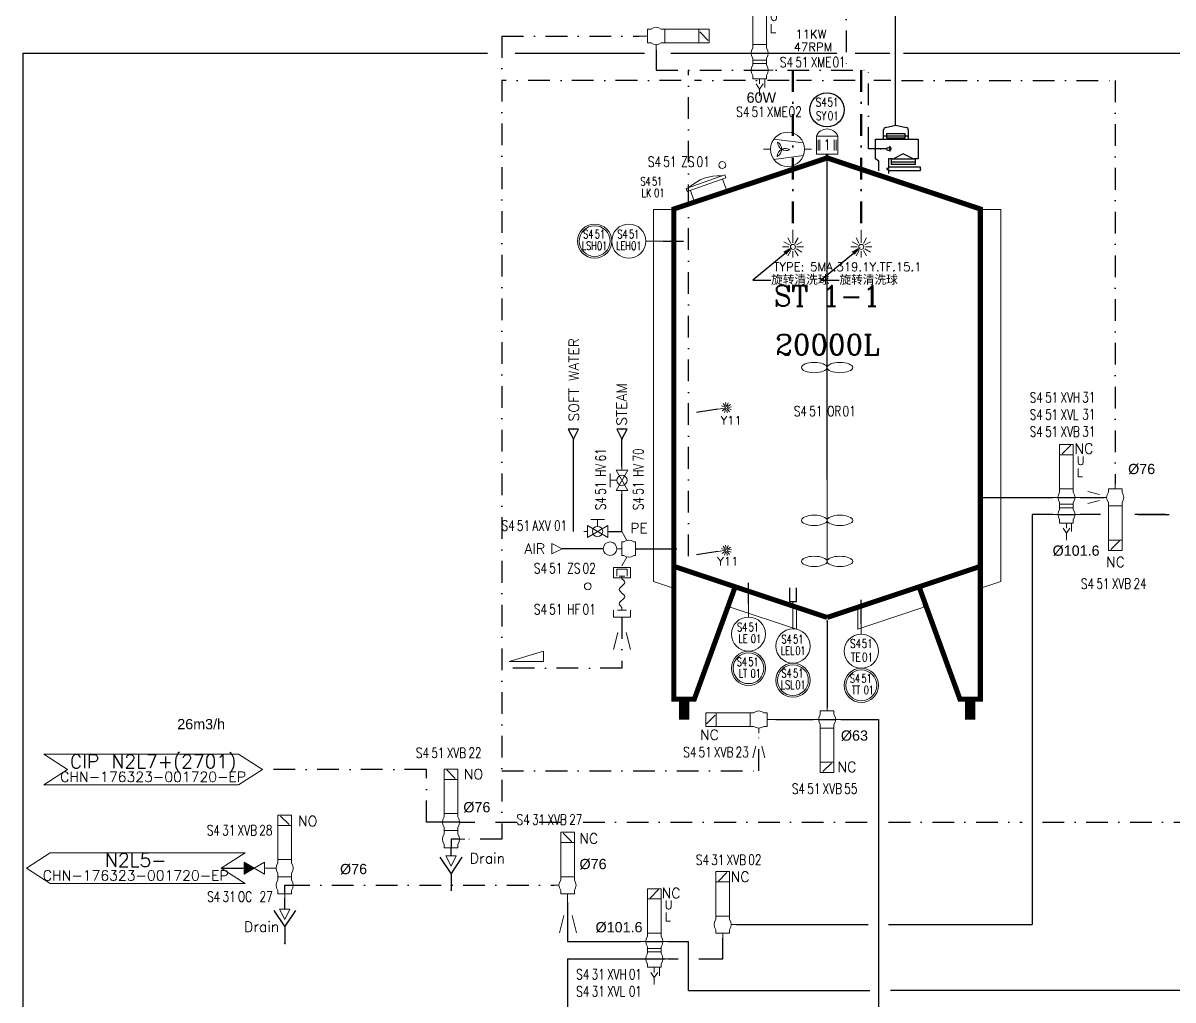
# Model space of a CAD drawing. Header units: inches. Extents: x 17763 to 19852, y 23674 to 24794.
# Drawn here: x 17762.9 to 18099.3, y 24344.4 to 24630.4 of the extents above; entities that cross this region are included whole.
import ezdxf
from ezdxf import colors
from ezdxf.entities.mleader import LeaderData, LeaderLine
from ezdxf.enums import TextEntityAlignment as Align
from ezdxf.math import Vec2, Vec3

# ---------------------------------------------------------------- set-up
doc = ezdxf.new("R2010")
doc.units = ezdxf.units.IN
doc.header["$MEASUREMENT"] = 0
doc.linetypes.add('ACAD_ISO02W100', pattern=[15, 12, -3])
doc.linetypes.add('DASHDOT2', pattern=[12.7, 6.35, -3.175, 0, -3.175])
for name, color, linetype, lineweight in [('17 Pipe CIP', 4, 'DASHDOT2', 50), ('19 Pipe Process', 30, 'Continuous', 30), ('31 Equipment', 7, 'Continuous', 9), ('33 Instruments Labels', 7, 'Continuous', 9), ('43 TXT English', 7, 'Continuous', 9)]:
    doc.layers.add(name, color=color, linetype=linetype, lineweight=lineweight)
for name, color, linetype in [('CUVERIE', 7, 'Continuous'), ('DIAMETRE', 7, 'Continuous'), ('MATERIEL-DIVERS', 7, 'Continuous'), ('POMPES-PROCESS', 7, 'Continuous'), ('REPERES', 7, 'Continuous'), ('techn-data', 7, 'Continuous'), ('TEXTE', 7, 'Continuous'), ('TEXTES', 7, 'Continuous'), ('TUYAUTERIE-AIR INSTRUMENT', 3, 'Continuous'), ('TUYAUTERIE-EAU', 5, 'Continuous'), ('TUYAUTERIE-EGOUT', 32, 'Continuous'), ('TUYAUTERIE-GAZ', 3, 'Continuous'), ('TUYAUTERIE-NEP', 4, 'DASHDOT2'), ('TUYAUTERIE-VAPEUR', 6, 'Continuous'), ('TXT_FR', 7, 'Continuous'), ('VANNES', 7, 'Continuous')]:
    doc.layers.add(name, color=color, linetype=linetype)
doc.layers.get('REPERES').off()
doc.styles.add('ROMANC', font='romanc')
doc.styles.add('ROMANS', font='ROMANS.SHX')
doc.styles.add('ROMANT', font='romant')
doc.styles.get("Standard").update_dxf_attribs({"font": 'arial.ttf'})
doc.styles.add('USER1', font='TXT.SHX', dxfattribs={"bigfont": 'gbcbig.shx'})

# ---------------------------------------------------------------- blocks, each defined once
blk = doc.blocks.new('EGOUT')
at = {"color": 7}
for p, q in [((-3.2, 9.61), (0, 4.81)), ((0, 4.81), (3.2, 9.61)), ((0, 4.81), (0, 0))]:
    blk.add_line(p, q, dxfattribs=at)
at = {"color": 7, "extrusion": (0, -1, 0)}
blk.add_point((0, 0), dxfattribs=at)
at = {"layer": 'POMPES-PROCESS', "style": 'ROMANS'}
blk.add_attdef('EGOUT', text='', height=3, dxfattribs=at).set_placement((0, -4), align=Align.MIDDLE)
blk = doc.blocks.new('APV-VLV-SSEAT-SW44-4')
at = {"layer": '31 Equipment', "ltscale": 38}
for p, q in [((1.25, 20.25), (-1.25, 17.75)), ((-2, 7.5), (-2, 6.5)), ((2, 7.5), (2, 6.5)), ((-4, 5), (-2.5, 5)), ((-2, 2.5), (-2, 3.5)), ((2, 2.5), (2, 3.5)), ((-2.5, 0), (-4, 0)), ((-2, 2.5), (2, 2.5)), ((-2, 2.5), (-2, 1.5)), ((2, 2.5), (2, 1.5)), ((-2, -1.5), (-2, -2.5)), ((-2, -2.5), (2, -2.5)), ((0, -2.5), (0, -5)), ((2, -1.5), (2, -2.5))]:
    blk.add_line(p, q, dxfattribs=at)
at = {"layer": '31 Equipment', "lineweight": 30}
for p, q in [((-2.5, 5), (2.5, 5)), ((-2.5, 0), (0, 0)), ((0, 0), (0, -2.5))]:
    blk.add_line(p, q, dxfattribs=at)
at = {"layer": '31 Equipment'}
blk.add_line((2.5, 5), (4, 5), dxfattribs=at)
at = {"layer": '31 Equipment', "ltscale": 38}
for points in [[(-2, 17.5), (2, 17.5), (2, 20.5), (-2, 20.5)], [(-2, 7.5), (2, 7.5), (2, 17.5), (-2, 17.5)]]:
    blk.add_lwpolyline(points, close=True, dxfattribs=at)
for centre, start, end in [((0, 5), 143.1301, 216.8699), ((0, 5), 323.1301, 36.8699), ((0, 0), 143.1301, 216.8699), ((0, 0), 323.1301, 36.8699)]:
    blk.add_arc(centre, 2.5, start, end, dxfattribs=at)
blk = doc.blocks.new('APV-SIGN-ARW-FLOW-1')
at = {"layer": '31 Equipment'}
for p, q in [((-1.5, -1.5), (-1.5, 1.5)), ((-1.5, 1.5), (1.5, 0)), ((1.5, 0), (-1.5, -1.5))]:
    blk.add_line(p, q, dxfattribs=at)
blk = doc.blocks.new('APV-VLV-SSEAT-SW41-3')
at = {"layer": '31 Equipment', "ltscale": 38}
for p, q in [((1.25, 15.25), (-1.25, 12.75)), ((-2, 2.5), (-2, 1.5)), ((2, 2.5), (2, 1.5)), ((2.5, 0), (4, 0)), ((-2, -2.5), (-2, -1.5)), ((2, -2.5), (-2, -2.5)), ((-2, -2.5), (2, -2.5)), ((0, -2.5), (0, -5)), ((2, -2.5), (2, -1.5))]:
    blk.add_line(p, q, dxfattribs=at)
for points in [[(-2, 12.5), (2, 12.5), (2, 15.5), (-2, 15.5)], [(-2, 2.5), (2, 2.5), (2, 12.5), (-2, 12.5)]]:
    blk.add_lwpolyline(points, close=True, dxfattribs=at)
for start, end in [(143.1301, 216.8699), (323.1301, 36.8699)]:
    blk.add_arc((0, 0), 2.5, start, end, dxfattribs=at)
blk = doc.blocks.new('APV-TNK-GEN-11')
at = {"layer": '31 Equipment', "color": 7}
for points, const_width in [([(-14.94, 21.58), (-21.58, 3.32), (-24.9, 3.32), (-24.9, 83), (0, 91.3), (24.9, 83), (24.9, 3.32), (21.58, 3.32), (14.94, 21.58)], 0.83), ([(-24.9, 24.9), (0, 16.6)], 0.83), ([(24.9, 24.9), (0, 16.6)], 0.83), ([(-23.24, 3.32), (-23.24, 0)], 1.66), ([(23.24, 3.32), (23.24, 0)], 1.66)]:
    blk.add_lwpolyline(points, dxfattribs=dict(at, const_width=const_width))
at = {"layer": '31 Equipment', "ltscale": 38}
blk.add_point((0, 16), dxfattribs=at)
blk = doc.blocks.new('APV-TNK-INSULAT-12')
at = {"layer": '31 Equipment', "color": 7}
for p, q in [((-24.95, 67), (-28.22, 67)), ((-28.22, 67), (-28.22, 6.51)), ((24.95, 67), (28.22, 67)), ((28.22, 67), (28.22, 6.51)), ((-28.22, 6.51), (-24.95, 5.42)), ((28.22, 6.51), (24.95, 5.42)), ((-15.74, 2.35), (-4.98, -1.24)), ((-4.98, -1.24), (-4.98, 2.26)), ((15.74, 2.35), (4.98, -1.24)), ((4.98, -1.24), (4.98, 2.26))]:
    blk.add_line(p, q, dxfattribs=at)
at = {"layer": '31 Equipment'}
for p, q in [((-24.95, 5.42), (-24.95, 67)), ((24.95, 5.42), (24.95, 67)), ((-15.74, 2.35), (-14.94, 5.58)), ((-14.94, 5.58), (-4.98, 2.26)), ((14.94, 5.58), (4.98, 2.26)), ((15.74, 2.35), (14.94, 5.58))]:
    blk.add_line(p, q, dxfattribs=at)
at = {"layer": '31 Equipment', "ltscale": 38}
blk.add_point((0, 0), dxfattribs=at)
blk = doc.blocks.new('APV-INS-M-L-LE2')
at = {"layer": '31 Equipment', "color": 7}
blk.add_line((5, 0), (13, 0), dxfattribs=at)
at = {"layer": '31 Equipment', "lineweight": 25}
blk.add_lwpolyline([(17, 1), (13, 1), (13, 0), (13, -1), (17, -1)], dxfattribs=at)
at = {"layer": '31 Equipment', "color": 7}
blk.add_circle((0, 0), 5, dxfattribs=at)
at = {"layer": '33 Instruments Labels', "style": 'ROMANS', "width": 0.8}
blk.add_attdef('LE?', text='', height=3, dxfattribs=at).set_placement((0, 0), align=Align.MIDDLE)
blk = doc.blocks.new('APV-INS-F-L-LS')
at = {"layer": '31 Equipment'}
for radius in [5, 4.5]:
    blk.add_circle((0, 0), radius, dxfattribs=at)
at = {"layer": '33 Instruments Labels', "style": 'ROMANS', "width": 0.8}
blk.add_attdef('LS?', text='', height=3, dxfattribs=at).set_placement((0, 0), align=Align.MIDDLE)
blk = doc.blocks.new('APV-INS-M-L-TE')
at = {"layer": '31 Equipment', "color": 7}
blk.add_line((0, -5), (0, -10), dxfattribs=at)
blk.add_circle((0, 0), 5, dxfattribs=at)
at = {"layer": '33 Instruments Labels', "style": 'ROMANS', "width": 0.8, "flags": 8}
blk.add_attdef('TE', text='', height=3, dxfattribs=at).set_placement((0, 0), align=Align.MIDDLE)
blk = doc.blocks.new('APV-INS-F-L-TT')
at = {"layer": '31 Equipment'}
for radius in [5, 4.5]:
    blk.add_circle((0, 0), radius, dxfattribs=at)
blk = doc.blocks.new('APV-TNK-ACC-MOT-1')
at = {"layer": '31 Equipment', "color": 7}
for p, q in [((3.15, 6.4), (-3.15, 6.4)), ((-3.15, 6.4), (-3.15, 1.15)), ((-2.64, 5.35), (-2.64, 2.2)), ((-2.1, 5.35), (-2.1, 2.2)), ((2.1, 5.35), (2.1, 2.2)), ((2.66, 5.35), (2.66, 2.2)), ((3.15, 1.15), (3.15, 6.4)), ((-3.15, 1.15), (3.15, 1.15))]:
    blk.add_line(p, q, dxfattribs=at)
blk.add_arc((0, 5.09), 3.41, 22.6199, 157.3801, dxfattribs=at)
at = {"layer": '31 Equipment', "ltscale": 38}
blk.add_point((0, 0), dxfattribs=at)
at = {"layer": '31 Equipment', "color": 7}
blk.add_trace([(-0.39, 0), (0.39, 0), (-0.39, 1.15), (0.39, 1.15)], dxfattribs=at)
at = {"layer": '31 Equipment', "style": 'ROMANT', "width": 0.8}
blk.add_text('1', height=3, dxfattribs=at).set_placement((0, 3.89), align=Align.MIDDLE)
blk = doc.blocks.new('APV-TNK-ACC-MANHOLE-1')
at = {"layer": '31 Equipment'}
for p, q in [((-6, 3), (-6, 4)), ((-6, 4), (6, 4)), ((6, 3), (6, 4)), ((-6, 3), (6, 3)), ((-5, 0), (-5, 3)), ((5, 3), (5, 0))]:
    blk.add_line(p, q, dxfattribs=at)
blk.add_arc((0, -8), 13, 67.3801, 112.6199, dxfattribs=at)
blk = doc.blocks.new('APV-INS-POS-GEN-1')
at = {"layer": '31 Equipment', "color": 5}
blk.add_circle((0, 0), 1, dxfattribs=at)
blk = doc.blocks.new('APV-TNK-ACC-AGIT-1')
at = {"layer": '31 Equipment'}
blk.add_line((0, 0), (0, -8), dxfattribs=at)
for centre in [(-2.5, -8), (2.5, -8)]:
    blk.add_ellipse(centre, major_axis=(-2.5, 0), ratio=0.4, dxfattribs=at)
blk = doc.blocks.new('APV-FTG-CONX-QUICK-1')
at = {"layer": '31 Equipment'}
for p, q in [((-0.5, 2.5), (2.5, 2.5)), ((-0.5, -2.5), (-0.5, 2.5)), ((0, 1.5), (2, 1.5)), ((0, 0.83), (0, -0.83)), ((2, 1.5), (2, -1.5)), ((2.5, 2.5), (2.5, -2.5)), ((2.5, -2.5), (-0.5, -2.5)), ((0, -0.83), (0, -0.83)), ((2, -1.5), (0, -1.5))]:
    blk.add_line(p, q, dxfattribs=at)
blk = doc.blocks.new('APV-FTG-CONX-HOSE-1')
at = {"layer": '31 Equipment'}
for p, q in [((-4.17, 0), (-5, 0)), ((4.17, 0), (5, 0))]:
    blk.add_line(p, q, dxfattribs=at)
for points in [[(-4.17, 0), (-3.63, 0.5), (-3.42, 0.71), (-3.13, 0.79), (-2.83, 0.71), (-2.58, 0.5), (-1.54, -0.5), (-1.33, -0.71), (-1.04, -0.79), (-0.75, -0.71), (-0.5, -0.5), (0, 0)], [(0, 0), (0.54, 0.5), (0.75, 0.71), (1.04, 0.79), (1.33, 0.71), (1.58, 0.5), (2.62, -0.5), (2.83, -0.71), (3.12, -0.79), (3.42, -0.71), (3.67, -0.5), (4.17, 0)]]:
    blk.add_lwpolyline(points, dxfattribs=at)
blk = doc.blocks.new('APV-FTG-CONX-SCREWED-1')
at = {"layer": '31 Equipment'}
for p, q in [((0, 2.5), (2, 2.5)), ((0, 1.33), (0, -1.33)), ((2, 2.5), (2, -2.5)), ((0, -1.33), (0, -1.33)), ((2, -2.5), (0, -2.5))]:
    blk.add_line(p, q, dxfattribs=at)
blk = doc.blocks.new('APV-FCE-GEN-REDCON-1')
at = {"layer": '31 Equipment', "color": 7}
for p, q in [((-2.5, 2.5), (2.5, 1.25)), ((2.5, 1.25), (2.5, 1.25)), ((2.5, -1.25), (-2.5, -2.5))]:
    blk.add_line(p, q, dxfattribs=at)
blk = doc.blocks.new('APV-SIGN-FLOW-SLOPE-1')
at = {"layer": '31 Equipment'}
blk.add_lwpolyline([(-5, 2), (5, 2), (5, 5), (-5, 2)], dxfattribs=at)
at = {"layer": '31 Equipment', "style": 'ROMANS'}
blk.add_attdef('%', text='', height=2, rotation=16.6992, dxfattribs=at).set_placement((-0.64, 4.87), align=Align.MIDDLE)
blk = doc.blocks.new('APV-INS-M-L-LE1')
at = {"layer": '31 Equipment', "color": 7}
blk.add_line((0, -5), (0, -10), dxfattribs=at)
blk.add_circle((0, 0), 5, dxfattribs=at)
blk = doc.blocks.new('APV-INS-F-L-LT')
at = {"layer": '31 Equipment'}
for radius in [5, 4.5]:
    blk.add_circle((0, 0), radius, dxfattribs=at)
blk = doc.blocks.new('SPB')
at = {"color": 7}
for p, q in [((0, -6), (0, 0)), ((-2.598, -9), (-1.302, -8.25)), ((-2.124, -9.624), (-1.062, -8.562)), ((-1.5, -10.098), (-0.75, -8.802)), ((-0.774, -10.398), (-0.39, -8.952)), ((0, -10.5), (0, -9)), ((0.774, -10.398), (0.39, -8.952)), ((1.5, -10.098), (0.75, -8.802)), ((2.124, -9.624), (1.062, -8.562)), ((2.598, -9), (1.302, -8.25))]:
    blk.add_line(p, q, dxfattribs=at)
blk.add_circle((0, -7.5), 1.5, dxfattribs=at)
at = {"color": 7, "extrusion": (0, 1, 0)}
blk.add_point((0, 0), dxfattribs=at)
blk = doc.blocks.new('GOAVEC')
at = {"layer": 'MATERIEL-DIVERS'}
for p, q in [((0.48, 11.27), (3, 11.77)), ((3, 11.77), (5.52, 11.27)), ((0, 8.4), (0, 10.68)), ((0, 9.21), (6, 9.21)), ((5.28, 9.71), (0.72, 9.71)), ((0.72, 9.71), (0.72, 8.7)), ((0.72, 8.7), (5.28, 8.7)), ((5.28, 8.7), (5.28, 9.71)), ((6, 10.68), (6, 8.4)), ((-0.74, 6), (-2.03, 6)), ((-2, 8.4), (8.4, 8.4)), ((-2, 3.6), (-2, 8.4)), ((8.4, 8.4), (8.4, 3.6)), ((-1.2, 3), (-2, 3.6)), ((-1.2, 0.7), (-1.2, 3)), ((2.26, 3.6), (1.2, 3.6)), ((1.2, 3.6), (1.2, 1.27)), ((1.8, 3.49), (1.8, 2.29)), ((7.8, 3.49), (1.8, 3.49)), ((1.8, 2.89), (7.8, 2.89)), ((4.8, 4.8), (2.53, 3.66)), ((7.07, 3.66), (4.8, 4.8)), ((8.4, 3.6), (7.34, 3.6)), ((7.8, 2.29), (7.8, 3.49)), ((0.76, 1.27), (0.76, 1.01)), ((1.2, 1.27), (0.76, 1.27)), ((0.76, 1.01), (1.2, 1.01)), ((9, 1.52), (1.19, 1.52)), ((1.19, 1.01), (1.19, 0.72)), ((1.19, 0.72), (9, 0.72)), ((1.2, 1.01), (1.2, 0)), ((1.8, 2.29), (7.8, 2.29)), ((9, 0.72), (9, 1.52))]:
    blk.add_line(p, q, dxfattribs=at)
for centre, start, end in [((0.6, 10.68), 101.3099, 180), ((5.4, 10.68), 0, 78.6901), ((2.26, 4.2), 270, 296.5651), ((7.34, 4.2), 243.4349, 270)]:
    blk.add_arc(centre, 0.6, start, end, dxfattribs=at)
at = {"layer": 'MATERIEL-DIVERS', "color": 7, "extrusion": (1, 0, 0)}
for p in [(6, 9), (9, 1)]:
    blk.add_point(p, dxfattribs=at)
at = {"layer": 'MATERIEL-DIVERS', "color": 2}
for p in [(6, 9), (-2, 6), (9, 1)]:
    blk.add_point(p, dxfattribs=at)
at = {"layer": 'MATERIEL-DIVERS', "color": 7, "extrusion": (-1, 0, 0)}
blk.add_point((-2, 6), dxfattribs=at)
at = {"layer": 'MATERIEL-DIVERS', "xscale": 0.2499010929244832, "yscale": 0.2499010929244832, "zscale": 0.2499010929244832, "rotation": 90}
blk.add_blockref('SPB', (-0.74, 6), dxfattribs=at)
blk = doc.blocks.new('INSTR-M-L-SY')
at = {"layer": 'MATERIEL-DIVERS', "color": 7}
blk.add_circle((0, 0), 5, dxfattribs=at)
blk = doc.blocks.new('APV-VLV-SSEAT-SW42-3')
at = {"layer": '31 Equipment', "ltscale": 38}
for p, q in [((1.25, 15.25), (-1.25, 12.75)), ((-2, 2.5), (-2, 1.5)), ((2, 2.5), (2, 1.5)), ((-2, -2.5), (-2, -1.5)), ((2, -2.5), (-2, -2.5)), ((-2, -2.5), (2, -2.5)), ((0, -2.5), (0, -5)), ((2, -2.5), (2, -1.5))]:
    blk.add_line(p, q, dxfattribs=at)
at = {"layer": '31 Equipment'}
for p, q in [((-4, 0), (-2.5, 0)), ((2.5, 0), (4, 0))]:
    blk.add_line(p, q, dxfattribs=at)
at = {"layer": '31 Equipment', "lineweight": 30}
blk.add_line((2.5, 0), (-2.5, 0), dxfattribs=at)
at = {"layer": '31 Equipment', "ltscale": 38}
for points in [[(-2, 12.5), (2, 12.5), (2, 15.5), (-2, 15.5)], [(-2, 2.5), (2, 2.5), (2, 12.5), (-2, 12.5)]]:
    blk.add_lwpolyline(points, close=True, dxfattribs=at)
for start, end in [(143.1301, 216.8699), (323.1301, 36.8699)]:
    blk.add_arc((0, 0), 2.5, start, end, dxfattribs=at)
blk = doc.blocks.new('APV-VLV-SAMPL-PRD20-2')
at = {"layer": '31 Equipment', "ltscale": 38}
for p, q in [((-2.54, 2.44), (-4, 5)), ((-4, 0), (-5.5, 0)), ((-4, 2), (-3.5, 2)), ((-4, 2), (-4, -2)), ((0, 2), (-0.5, 2)), ((0, 2), (0, -2)), ((0, -2), (0, 2)), ((-4, -2), (-3.5, -2)), ((-2.54, -2.44), (-4, -5)), ((0, -2), (-0.5, -2))]:
    blk.add_line(p, q, dxfattribs=at)
at = {"layer": '31 Equipment'}
blk.add_circle((-7.5, 0), 2, dxfattribs=at)
at = {"layer": '31 Equipment', "ltscale": 38}
for start, end in [(53.1301, 126.8699), (233.1301, 306.8699)]:
    blk.add_arc((-2, 0), 2.5, start, end, dxfattribs=at)
blk = doc.blocks.new('FLE23-A')
at = {"color": 7}
for p, q in [((0, 1.5), (-3, 0)), ((-3, 0), (0, -1.5)), ((0, -1.5), (0, 1.5))]:
    blk.add_line(p, q, dxfattribs=at)
at = {"layer": 'MATERIEL-DIVERS', "color": 7, "extrusion": (-1, 0, 0)}
blk.add_point((-3, 0), dxfattribs=at)
at = {"layer": 'MATERIEL-DIVERS', "color": 2}
for p in [(-3, 0), (0, 0)]:
    blk.add_point(p, dxfattribs=at)
at = {"layer": 'MATERIEL-DIVERS', "color": 7, "extrusion": (1, 0, 0)}
blk.add_point((0, 0), dxfattribs=at)
blk = doc.blocks.new('APV-VLVM-BALL-KHV+MF-1')
at = {"layer": '31 Equipment'}
for p, q in [((-2, 3.5), (2, 3.5)), ((0, 1.5), (0, 3.5)), ((-3, 1.734), (-3, -1.734)), ((-3, -1.734), (3, 1.734)), ((3, -1.734), (-3, 1.734)), ((3, 1.734), (3, -1.734))]:
    blk.add_line(p, q, dxfattribs=at)
at = {"layer": '31 Equipment', "ltscale": 38}
for p, q in [((-3, 0), (-4, 0)), ((3, 0), (4, 0))]:
    blk.add_line(p, q, dxfattribs=at)
at = {"layer": '31 Equipment'}
blk.add_circle((0, 0), 1.5, dxfattribs=at)
blk = doc.blocks.new('APV-VLV-DSEAT-DA34-3')
at = {"layer": '31 Equipment', "ltscale": 38}
for p, q in [((1.25, 20.25), (-1.25, 17.75)), ((-2, 7.5), (-2, 6.5)), ((2, 7.5), (2, 6.5)), ((-4, 5), (-2.5, 5)), ((-2, 3), (-2, 3.5)), ((2, 3), (2, 3.5)), ((4, 5), (2.5, 5)), ((-2, 2), (-2, 1.5)), ((2, 2), (2, 1.5)), ((-4, 0), (-2.5, 0)), ((-2, -2.5), (-2, -1.5)), ((-2, -2.5), (2, -2.5)), ((0, -2.5), (0, -4)), ((1.5, -2.5), (1.5, -5)), ((2, -2.5), (2, -1.5)), ((2.5, 0), (4, 0)), ((0, -5.5), (-1, -4)), ((1, -4), (0, -5.5)), ((0, -5.5), (0, -7.5))]:
    blk.add_line(p, q, dxfattribs=at)
at = {"layer": '31 Equipment', "lineweight": 30}
for p, q in [((-2.5, 5), (2.5, 5)), ((-2.5, 0), (2.5, 0))]:
    blk.add_line(p, q, dxfattribs=at)
at = {"layer": '31 Equipment', "ltscale": 38}
for points in [[(-2, 17.5), (2, 17.5), (2, 20.5), (-2, 20.5)], [(-2, 7.5), (2, 7.5), (2, 17.5), (-2, 17.5)], [(-2, 3), (2, 3), (2, 2), (-2, 2)]]:
    blk.add_lwpolyline(points, close=True, dxfattribs=at)
for centre, start, end in [((0, 5), 143.1301, 216.8699), ((0, 5), 323.1301, 36.8699), ((0, 0), 143.1301, 216.8699), ((0, 0), 323.1301, 36.8699)]:
    blk.add_arc(centre, 2.5, start, end, dxfattribs=at)
at = {"layer": '31 Equipment', "style": 'ROMANS', "flags": 8}
for tag, p in [('U', (3, 14.5)), ('L', (3, 11))]:
    blk.add_attdef(tag, p, '', height=2.5, dxfattribs=at)
blk = doc.blocks.new('APV-TNK-ACC-SPRAYBALL-1')
at = {"layer": '31 Equipment'}
for p, q in [((0, -3.81), (0, 0)), ((-0.6, -3.97), (-1.53, -2.35)), ((0.6, -3.97), (1.53, -2.35)), ((-1.19, -5), (-3.05, -5)), ((-1.03, -4.4), (-2.65, -3.47)), ((-1.03, -5.6), (-2.65, -6.53)), ((-0.6, -6.03), (-1.53, -7.65)), ((0, -6.19), (0, -8.05)), ((0.6, -6.03), (1.53, -7.65)), ((1.03, -4.4), (2.65, -3.47)), ((1.03, -5.6), (2.65, -6.53)), ((1.19, -5), (3.05, -5))]:
    blk.add_line(p, q, dxfattribs=at)
blk.add_circle((0, -5), 0.738, dxfattribs=at)
blk = doc.blocks.new('APV-VLV-SSEAT-SW43-41')
at = {"layer": '31 Equipment', "ltscale": 38}
for p, q in [((1.25, 20.25), (-1.25, 17.75)), ((-2, 7.5), (-2, 6.5)), ((2, 7.5), (2, 6.5)), ((-2, 2.5), (-2, 3.5)), ((2, 2.5), (2, 3.5)), ((2.5, 5), (4, 5)), ((-2.5, 0), (-4, 0)), ((-2, 2.5), (2, 2.5)), ((-2, 2.5), (-2, 1.5)), ((2, 2.5), (2, 1.5)), ((-2, -1.5), (-2, -2.5)), ((-2, -2.5), (2, -2.5)), ((0, -2.5), (0, -5)), ((2, -1.5), (2, -2.5))]:
    blk.add_line(p, q, dxfattribs=at)
at = {"layer": '31 Equipment', "lineweight": 30}
for p, q in [((0, 0), (-2.5, 0)), ((0, -2.5), (0, 0))]:
    blk.add_line(p, q, dxfattribs=at)
at = {"layer": '31 Equipment', "ltscale": 38}
for points in [[(-2, 17.5), (2, 17.5), (2, 20.5), (-2, 20.5)], [(-2, 7.5), (2, 7.5), (2, 17.5), (-2, 17.5)]]:
    blk.add_lwpolyline(points, close=True, dxfattribs=at)
for centre, start, end in [((0, 5), 143.1301, 216.8699), ((0, 5), 323.1301, 36.8699), ((0, 0), 143.1301, 216.8699), ((0, 0), 323.1301, 36.8699)]:
    blk.add_arc(centre, 2.5, start, end, dxfattribs=at)
blk = doc.blocks.new('APV-SIGN-ARW-DWG-1')
at = {"layer": '31 Equipment'}
for p, q in [((-32, 4.49), (25, 4.49)), ((-32, 4.49), (-25, 0)), ((25, 4.49), (32, 0)), ((-25, 0), (-32, -4.49)), ((32, 0), (25, -4.49)), ((-32, -4.49), (25, -4.49))]:
    blk.add_line(p, q, dxfattribs=at)
at = {"layer": '31 Equipment', "style": 'ROMANS', "width": 0.8}
for tag, p in [('TEXT1', (0, 0.37)), ('TEXT2', (0, -3.63))]:
    blk.add_attdef(tag, text='', height=3, dxfattribs=at).set_placement(p, align=Align.CENTER)
blk = doc.blocks.new('REPINS2')
at = {"layer": 'TEXTES', "style": 'ROMANS', "width": 0.7}
for tag, p in [('ZONE', (-3.35, 0.8)), ('SOUSZONE', (0.05, 0.8)), ('NUM', (0.7, -2.6))]:
    blk.add_attdef(tag, p, '', height=2.5, dxfattribs=at)
blk.add_attdef('ELEMENT', text='', height=2.5, dxfattribs=at).set_placement((-1.56, -2.59), align=Align.CENTER)
blk = doc.blocks.new('REPNORM')
at = {"layer": 'TEXTES', "style": 'ROMANS', "width": 0.75}
for tag, p in [('ZONE', (-9.75, -1.25)), ('SOUSZONE', (-5.25, -1.25)), ('ELEMENT', (0, -1.25)), ('NUM', (4.5, -1.25))]:
    blk.add_attdef(tag, p, '', height=3, dxfattribs=at)
blk = doc.blocks.new('REPINS')
at = {"layer": 'TEXTES', "style": 'ROMANS', "width": 0.75}
for tag, p in [('ZONE', (-3.3, 1)), ('SOUSZONE', (0.1, 1)), ('NUM', (0.2, -3))]:
    blk.add_attdef(tag, p, '', height=2.5, dxfattribs=at)
blk.add_attdef('ELEMENT', text='', height=2.5, dxfattribs=at).set_placement((-0.2, -3), align=Align.RIGHT)
blk = doc.blocks.new('REPNORM1')
at = {"layer": 'TEXTES', "style": 'ROMANS', "width": 0.75}
for tag, p in [('ZONE', (-9.75, -1.25)), ('SOUSZONE', (-5.25, -1.25)), ('ELEMENT', (-0.75, -1.25)), ('NUM', (5.59, -1.22))]:
    blk.add_attdef(tag, p, '', height=3, dxfattribs=at)
blk = doc.blocks.new('APV-PMP-GEN-FAN-1')
at = {"layer": '31 Equipment', "ltscale": 38}
for p, q in [((-5, 0), (-7, 0)), ((5, 0), (7, 0))]:
    blk.add_line(p, q, dxfattribs=at)
at = {"layer": '31 Equipment', "color": 7}
for p, q in [((4.62, 1.91), (-4.01, 2.99)), ((-3.44, 2.92), (-3.44, 2.92)), ((-4.03, -2.96), (4.65, -1.85))]:
    blk.add_line(p, q, dxfattribs=at)
blk.add_circle((0, 0), 5, dxfattribs=at)
for centre, radius, start, end in [((-4.14, 0.04), 2.42, 297.7105, 59.0333), ((-0.6, -2.14), 2.41, 57.3705, 179.0726), ((-0.42, 2.11), 2.48, 179.801, 296.7761)]:
    blk.add_arc(centre, radius, start, end, dxfattribs=at)
blk = doc.blocks.new('APV-FCE-NRV-GEN-1')
at = {"layer": '31 Equipment'}
h = blk.add_hatch(dxfattribs=at)
h.set_pattern_fill('ANSI31', color=256, scale=0.01, style=0)
h.set_pattern_definition([(45, (0, 0), (-0.02245064, 0.02245064), [])])
h.paths.add_polyline_path([(3, 1.75), (3, -1.75), (0, 0)])
at = {"layer": '31 Equipment', "linetype": 'ACAD_ISO02W100', "ltscale": 38}
for p, q in [((-3, 0), (-5, 0)), ((0, 0), (-3, 1.75)), ((-3, 1.75), (-3, -1.75)), ((0, 0), (-3, -1.75)), ((0, 0), (3, 1.75)), ((0, 0), (3, -1.75)), ((3, 1.75), (3, -1.75)), ((3, 0), (5, 0))]:
    blk.add_line(p, q, dxfattribs=at)

msp = doc.modelspace()

# ---------------------------------------------------------------- linework, layer by layer
at = {"layer": '17 Pipe CIP'}
for p, q in [((17988.13, 24616.52), (17988.13, 24569.82)), ((18008.13, 24616.52), (18008.13, 24569.82))]:
    msp.add_line(p, q, dxfattribs=at)
at = {"layer": '19 Pipe Process'}
for p, q in [((17938.13, 24481.52), (17938.13, 24492.52)), ((18043.13, 24491.52), (18064.13, 24491.52)), ((18072.13, 24491.52), (18079.13, 24491.52)), ((18058.13, 24486.52), (18058.13, 24366.52)), ((18064.13, 24486.52), (18058.13, 24486.52)), ((18078.13, 24486.52), (18072.13, 24486.52)), ((18097.13, 24486.52), (18088.13, 24486.52)), ((18089.13, 24486.52), (18098.13, 24486.52)), ((17942.13, 24476.52), (17954.13, 24476.52)), ((17998.13, 24455.52), (17998.13, 24430.02)), ((17983.13, 24426.52), (17994.13, 24426.52)), ((18002.13, 24426.52), (18013.13, 24426.52)), ((18013.13, 24426.52), (18013.13, 24333.48)), ((17922.21, 24373.02), (17922.21, 24361.52)), ((17971.58, 24366.52), (18010.13, 24366.52)), ((18016.13, 24366.52), (18058.13, 24366.52)), ((17967.58, 24356.52), (17967.58, 24362.52)), ((17922.21, 24361.52), (17943.58, 24361.52)), ((17951.58, 24361.52), (17957.58, 24361.52)), ((17957.58, 24347.24), (17957.58, 24361.52)), ((17922.21, 24356.52), (17950.84, 24356.52)), ((17922.21, 24356.52), (17922.21, 24321.64)), ((17951.58, 24356.52), (17954.58, 24356.52)), ((17960.58, 24356.52), (17967.58, 24356.52)), ((17957.58, 24347.24), (18010.63, 24347.24)), ((18142.9, 24347.24), (18016.63, 24347.24))]:
    msp.add_line(p, q, dxfattribs=at)
at = {"layer": 'CUVERIE'}
for p, q in [((17950.13, 24566.52), (17956.13, 24566.52)), ((17975.13, 24460.52), (17975.13, 24466.52)), ((18008.13, 24454.52), (18008.13, 24461.52))]:
    msp.add_line(p, q, dxfattribs=at)
at = {"layer": 'MATERIEL-DIVERS'}
msp.add_line((17998.11, 24496.81), (17998.13, 24590.86), dxfattribs=at)
at = {"layer": 'TUYAUTERIE-AIR INSTRUMENT'}
msp.add_line((17932.63, 24476.52), (17920.63, 24476.52), dxfattribs=at)
at = {"layer": 'TUYAUTERIE-EAU'}
for p, q in [((17762.94, 24621.52), (17898.81, 24621.52)), ((17762.94, 24621.52), (17762.94, 24253.33)), ((17906.93, 24621.52), (17944.68, 24621.52)), ((17952.41, 24621.52), (18000.98, 24621.52)), ((18006.35, 24621.52), (18016.43, 24621.52)), ((18020.46, 24621.52), (18163.15, 24621.52)), ((17923.93, 24500.52), (17923.93, 24508.52)), ((17923.93, 24481.52), (17923.93, 24500.52)), ((17934, 24481.52), (17938.13, 24481.52))]:
    msp.add_line(p, q, dxfattribs=at)
at = {"layer": 'TUYAUTERIE-EGOUT'}
for p, q in [((17888.13, 24386.52), (17888.13, 24389.02)), ((17839.5, 24371.02), (17839.5, 24374.27))]:
    msp.add_line(p, q, dxfattribs=at)
at = {"layer": 'TUYAUTERIE-GAZ'}
msp.add_line((18018.13, 24600.52), (18018.13, 24672.52), dxfattribs=at)
msp.add_line((18018.13, 24600.52), (18018.13, 24672.52), dxfattribs=at)
at = {"layer": 'TUYAUTERIE-NEP'}
for p, q in [((18003.68, 24666.52), (18003.68, 24616.52)), ((17903, 24626.52), (17903, 24391.52)), ((17903, 24626.52), (17943.13, 24626.52)), ((17948.13, 24622.52), (17948.13, 24616.52)), ((17948.13, 24616.52), (18010.24, 24616.52)), ((17957.62, 24474.33), (17957.62, 24616.52)), ((18010.24, 24593.52), (18010.24, 24616.52)), ((17955.43, 24613.52), (17903, 24613.52)), ((17987.01, 24613.52), (17959.36, 24613.52)), ((18006.37, 24613.52), (17989.2, 24613.52)), ((18016.79, 24613.52), (18011.84, 24613.52)), ((18019.9, 24613.52), (18082.38, 24613.52)), ((18082.38, 24613.52), (18082.38, 24495.52)), ((18012.13, 24593.52), (18010.24, 24593.52)), ((17966.19, 24517.39), (17957.62, 24516.06)), ((17966.19, 24475.66), (17957.62, 24474.33)), ((17938.13, 24456.52), (17938.13, 24441.52)), ((17938.13, 24441.52), (17903, 24441.52)), ((17978.13, 24411.52), (17978.13, 24422.52)), ((17880.91, 24411.88), (17833, 24411.88)), ((17880.91, 24396.52), (17880.91, 24411.88)), ((17903, 24411.52), (17978.13, 24411.52)), ((17885.63, 24396.52), (17880.91, 24396.52)), ((17890.63, 24396.52), (17895.13, 24396.52)), ((17901.13, 24396.52), (18010.13, 24396.52)), ((18016.13, 24396.52), (18055.13, 24396.52)), ((18061.13, 24396.52), (18125.13, 24396.52)), ((17903, 24391.52), (17891.13, 24391.52)), ((17820.92, 24383.02), (17827.6, 24383.02)), ((17840.5, 24378.02), (17918.21, 24378.02))]:
    msp.add_line(p, q, dxfattribs=at)
at = {"layer": 'TUYAUTERIE-VAPEUR'}
msp.add_line((17938.13, 24500.52), (17938.13, 24508.52), dxfattribs=at)

# ---------------------------------------------------------------- block references
at = {"layer": '17 Pipe CIP', "xscale": -0.5, "yscale": 0.5, "rotation": 98.82907370450727}
for p in [(17966.19, 24517.39), (17966.19, 24475.66)]:
    msp.add_blockref('APV-TNK-ACC-SPRAYBALL-1', p, dxfattribs=at)
at = {"layer": '31 Equipment'}
for p in [(17988.13, 24569.82), (18008.13, 24569.82)]:
    msp.add_blockref('APV-TNK-ACC-SPRAYBALL-1', p, dxfattribs=at)
at = {"layer": '33 Instruments Labels'}
for name, p in [('INSTR-M-L-SY', (17998.11, 24604.94)), ('APV-INS-POS-GEN-1', (17967.46, 24588.79)), ('APV-INS-F-L-LS', (17930.13, 24566.52)), ('APV-INS-POS-GEN-1', (17928.13, 24465.52)), ('APV-INS-F-L-LT', (17975.13, 24441.52)), ('APV-INS-F-L-TT', (18008.13, 24436.52))]:
    msp.add_blockref(name, p, dxfattribs=at)
for name, p, rotation in [('APV-INS-M-L-LE1', (17940.13, 24566.52), 90), ('APV-INS-M-L-LE2', (17988.13, 24448.02), 90), ('APV-INS-M-L-LE1', (17975.13, 24451.52), 180), ('APV-INS-M-L-TE', (18008.13, 24446.52), 180), ('APV-INS-F-L-LS', (17988.13, 24438.02), 270)]:
    msp.add_blockref(name, p, dxfattribs=dict(at, rotation=rotation))
at = {"layer": '33 Instruments Labels', "xscale": -1.5, "yscale": 1.5, "zscale": 1.5}
for p in [(17998.11, 24541.52), (17998.11, 24496.81), (17998.11, 24484.81)]:
    msp.add_blockref('APV-TNK-ACC-AGIT-1', p, dxfattribs=at)
at = {"layer": 'CUVERIE'}
msp.add_blockref('APV-TNK-ACC-MOT-1', (17998.13, 24590.86), dxfattribs=at)
for name, p, xscale, yscale, zscale in [('GOAVEC', (18014.66, 24586.29), 1.199999999999999, 1.199999999999999, 1.199999999999999), ('APV-TNK-GEN-11', (17998.13, 24426.52), 1.8, 1.8, 1.8), ('APV-TNK-INSULAT-12', (17998.13, 24455.16), 1.8, 1.8, 1.8)]:
    msp.add_blockref(name, p, dxfattribs=dict(at, xscale=xscale, yscale=yscale, zscale=zscale))
at = {"layer": 'CUVERIE', "rotation": 19.38190026969543}
msp.add_blockref('APV-TNK-ACC-MANHOLE-1', (17963.85, 24580.18), dxfattribs=at)
at = {"layer": 'MATERIEL-DIVERS'}
for name, p in [('APV-PMP-GEN-FAN-1', (17986.56, 24593.39)), ('APV-SIGN-FLOW-SLOPE-1', (17910.13, 24441.52))]:
    msp.add_blockref(name, p, dxfattribs=at)
for name, p, rotation in [('FLE23-A', (17923.93, 24511.52), 90), ('FLE23-A', (17938.13, 24511.52), 90), ('APV-FTG-CONX-QUICK-1', (17938.13, 24468.52), 90), ('APV-FTG-CONX-HOSE-1', (17938.13, 24463.52), 90), ('APV-FTG-CONX-SCREWED-1', (17938.13, 24458.52), 270), ('APV-FCE-GEN-REDCON-1', (17938.13, 24449.52), 90), ('APV-SIGN-ARW-FLOW-1', (17888.13, 24385.13), 270), ('APV-SIGN-ARW-FLOW-1', (17839.5, 24369.52), 270), ('APV-FCE-GEN-REDCON-1', (17922.33, 24366.65), 90)]:
    msp.add_blockref(name, p, dxfattribs=dict(at, rotation=rotation))
at = {"layer": 'MATERIEL-DIVERS', "yscale": 0.7, "zscale": 0.7}
for p, xscale, rotation in [((18076.09, 24491.52), -0.7, 180), ((17978.13, 24417.02), 0.7, 90)]:
    msp.add_blockref('APV-FCE-GEN-REDCON-1', p, dxfattribs=dict(at, xscale=xscale, rotation=rotation))
at = {"layer": 'MATERIEL-DIVERS'}
ref = msp.add_blockref('APV-SIGN-ARW-DWG-1', (17801, 24411.88), dxfattribs=at)
ref.add_attrib('TEXT1', 'CIP N2L7+(2701)', dxfattribs={"layer": '31 Equipment', "height": 4, "style": 'USER1'}).set_placement((17801, 24412.25), align=Align.CENTER)
ref.add_attrib('TEXT2', 'CHN-176323-001720-EP', dxfattribs={"layer": '31 Equipment', "height": 3, "style": 'USER1'}).set_placement((17801, 24408.25), align=Align.CENTER)
ref = msp.add_blockref('APV-SIGN-ARW-DWG-1', (17795.92, 24383.02), dxfattribs=dict(at, xscale=-1))
ref.add_attrib('TEXT1', 'N2L5-', dxfattribs={"layer": '31 Equipment', "height": 4, "style": 'USER1'}).set_placement((17795.92, 24383.39), align=Align.CENTER)
ref.add_attrib('TEXT2', 'CHN-176323-001720-EP', dxfattribs={"layer": '31 Equipment', "height": 3, "style": 'USER1'}).set_placement((17795.92, 24379.39), align=Align.CENTER)
ref = msp.add_blockref('EGOUT', (17888.13, 24376.63), dxfattribs=dict(at, xscale=-1))
ref.add_attrib('EGOUT', 'Drain', dxfattribs={"layer": 'POMPES-PROCESS', "height": 3, "style": 'ROMANS'}).set_placement((17898.77, 24385.99), align=Align.MIDDLE)
at = {"layer": 'MATERIEL-DIVERS', "xscale": -1}
msp.add_blockref('APV-FCE-NRV-GEN-1', (17830.6, 24383.02), dxfattribs=at)
at = {"layer": 'MATERIEL-DIVERS'}
ref = msp.add_blockref('EGOUT', (17839.5, 24361.02), dxfattribs=at)
ref.add_attrib('EGOUT', 'Drain', dxfattribs={"layer": 'POMPES-PROCESS', "height": 3, "style": 'ROMANS'}).set_placement((17832.74, 24365.97), align=Align.MIDDLE)
at = {"layer": 'REPERES'}
for name, p, values in [('REPNORM1', (17994.09, 24618.63), {'ZONE': 'S4', 'SOUSZONE': '51', 'ELEMENT': 'XME', 'NUM': '01'}), ('REPINS', (17998.11, 24604.94), {'ZONE': 'S4', 'SOUSZONE': '51', 'ELEMENT': 'SY', 'NUM': '01'}), ('REPNORM1', (17981.28, 24604.11), {'ZONE': 'S4', 'SOUSZONE': '51', 'ELEMENT': 'XME', 'NUM': '02'}), ('REPNORM', (17955.46, 24589.5), {'ZONE': 'S4', 'SOUSZONE': '51', 'ELEMENT': 'ZS', 'NUM': '01'}), ('REPINS2', (17946.86, 24581.96), {'ZONE': 'S4', 'SOUSZONE': '51', 'NUM': '01', 'ELEMENT': 'LK'}), ('REPINS2', (17930.13, 24566.52), {'ZONE': 'S4', 'SOUSZONE': '51', 'NUM': '01', 'ELEMENT': 'LSH'}), ('REPINS2', (17940.13, 24566.52), {'ZONE': 'S4', 'SOUSZONE': '51', 'NUM': '01', 'ELEMENT': 'LEH'}), ('REPNORM1', (18067.13, 24520.52), {'ZONE': 'S4', 'SOUSZONE': '51', 'ELEMENT': 'XVH', 'NUM': '31'}), ('REPNORM', (17998.13, 24516.52), {'ZONE': 'S4', 'SOUSZONE': '51', 'ELEMENT': 'OR', 'NUM': '01'}), ('REPNORM1', (18067.13, 24510.52), {'ZONE': 'S4', 'SOUSZONE': '51', 'ELEMENT': 'XVB', 'NUM': '31'}), ('REPNORM1', (17912.67, 24483.02), {'ZONE': 'S4', 'SOUSZONE': '51', 'ELEMENT': 'AXV', 'NUM': '01'}), ('REPNORM', (17922.13, 24470.52), {'ZONE': 'S4', 'SOUSZONE': '51', 'ELEMENT': 'ZS', 'NUM': '02'}), ('REPNORM1', (18082.13, 24466.02), {'ZONE': 'S4', 'SOUSZONE': '51', 'ELEMENT': 'XVB', 'NUM': '24'}), ('REPNORM', (17922.13, 24458.52), {'ZONE': 'S4', 'SOUSZONE': '51', 'ELEMENT': 'HF', 'NUM': '01'}), ('REPINS2', (17975.13, 24451.52), {'ZONE': 'S4', 'SOUSZONE': '51', 'NUM': '01', 'ELEMENT': 'LE'}), ('REPINS2', (17988.13, 24448.02), {'ZONE': 'S4', 'SOUSZONE': '51', 'NUM': '01', 'ELEMENT': 'LEL'}), ('REPINS', (18008.13, 24446.52), {'ZONE': 'S4', 'SOUSZONE': '51', 'ELEMENT': 'TE', 'NUM': '01'}), ('REPINS2', (17975.05, 24441.38), {'ZONE': 'S4', 'SOUSZONE': '51', 'NUM': '01', 'ELEMENT': 'LT'}), ('REPINS2', (17988.13, 24438.02), {'ZONE': 'S4', 'SOUSZONE': '51', 'NUM': '01', 'ELEMENT': 'LSL'}), ('REPINS2', (18008.13, 24436.52), {'ZONE': 'S4', 'SOUSZONE': '51', 'NUM': '01', 'ELEMENT': 'TT'}), ('REPNORM1', (17887.63, 24416.52), {'ZONE': 'S4', 'SOUSZONE': '51', 'ELEMENT': 'XVB', 'NUM': '22'}), ('REPNORM1', (17965.79, 24416.73), {'ZONE': 'S4', 'SOUSZONE': '51', 'ELEMENT': 'XVB', 'NUM': '23'}), ('REPNORM1', (17997.54, 24406.03), {'ZONE': 'S4', 'SOUSZONE': '51', 'ELEMENT': 'XVB', 'NUM': '55'}), ('REPNORM1', (17917.08, 24396.99), {'ZONE': 'S4', 'SOUSZONE': '31', 'ELEMENT': 'XVB', 'NUM': '27'}), ('REPNORM1', (17826.44, 24393.86), {'ZONE': 'S4', 'SOUSZONE': '31', 'ELEMENT': 'XVB', 'NUM': '28'}), ('REPNORM1', (17969.5, 24385.21), {'ZONE': 'S4', 'SOUSZONE': '31', 'ELEMENT': 'XVB', 'NUM': '02'}), ('REPNORM1', (17826.53, 24374.44), {'ZONE': 'S4', 'SOUSZONE': '31', 'ELEMENT': 'OC', 'NUM': '27'}), ('REPNORM1', (17934.52, 24351.71), {'ZONE': 'S4', 'SOUSZONE': '31', 'ELEMENT': 'XVH', 'NUM': '01'})]:
    msp.add_blockref(name, p, dxfattribs=at).add_auto_attribs(values)
for name, p, rotation, values in [('REPNORM1', (18067.13, 24515.52), 7.601981207739284e-05, {'ZONE': 'S4', 'SOUSZONE': '51', 'ELEMENT': 'XVL', 'NUM': '31'}), ('REPNORM', (17932.14, 24497.52), 90, {'ZONE': 'S4', 'SOUSZONE': '51', 'ELEMENT': 'HV', 'NUM': '61'}), ('REPNORM', (17943.13, 24497.52), 90, {'ZONE': 'S4', 'SOUSZONE': '51', 'ELEMENT': 'HV', 'NUM': '70'}), ('REPNORM1', (17934.52, 24346.71), 7.601981207739284e-05, {'ZONE': 'S4', 'SOUSZONE': '31', 'ELEMENT': 'XVL', 'NUM': '01'})]:
    msp.add_blockref(name, p, dxfattribs=dict(at, rotation=rotation)).add_auto_attribs(values)
at = {"layer": 'VANNES'}
for p in [(17978.38, 24616.52), (18068.13, 24486.52), (17947.58, 24356.52)]:
    msp.add_blockref('APV-VLV-DSEAT-DA34-3', p, dxfattribs=at).add_auto_attribs({'U': 'U', 'L': 'L'})
for name, p, rotation in [('APV-VLV-SSEAT-SW41-3', (17948.13, 24626.52), 270), ('APV-VLVM-BALL-KHV+MF-1', (17938.13, 24496.52), 90), ('APV-VLV-SSEAT-SW41-3', (18082.38, 24491.52), 180), ('APV-VLV-SSEAT-SW42-3', (17998.13, 24426.52), 180)]:
    msp.add_blockref(name, p, dxfattribs=dict(at, rotation=rotation))
at = {"layer": 'VANNES', "xscale": -1}
for name, p in [('APV-VLVM-BALL-KHV+MF-1', (17931, 24481.52)), ('APV-VLV-SSEAT-SW44-4', (17888.13, 24391.52)), ('APV-VLV-SSEAT-SW43-41', (17839.5, 24378.02)), ('APV-VLV-SSEAT-SW41-3', (17922.21, 24378.02))]:
    msp.add_blockref(name, p, dxfattribs=at)
at = {"layer": 'VANNES'}
for name, p in [('APV-VLV-SAMPL-PRD20-2', (17942.13, 24476.52)), ('APV-VLV-SSEAT-SW41-3', (17967.58, 24366.52))]:
    msp.add_blockref(name, p, dxfattribs=at)
at = {"layer": 'VANNES', "xscale": -1}
for name, p, rotation in [('APV-SIGN-ARW-FLOW-1', (17919.13, 24476.52), 180), ('APV-VLV-SSEAT-SW41-3', (17978.13, 24426.52), 90)]:
    msp.add_blockref(name, p, dxfattribs=dict(at, rotation=rotation))

# ---------------------------------------------------------------- texts
at = {"layer": 'DIAMETRE'}
for s, p in [('60W', (17974.58, 24607.02)), ('%%C76', (18086.16, 24498.34)), ('%%C101.6', (18064.07, 24474.45)), ('26m3/h', (17808.06, 24423.68)), ('%%C63', (18002.16, 24420.34)), ('%%C76', (17891.72, 24399.37)), ('%%C76', (17925.71, 24382.74)), ('%%C76', (17855.67, 24381.27)), ('%%C101.6', (17930.39, 24364.25))]:
    msp.add_text(s, height=3, dxfattribs=at).set_placement(p)
at = {"layer": 'techn-data', "style": 'ROMANS'}
for s, p in [('11KW', (17993.4, 24627.07)), ('47RPM', (17994, 24623.32)), ('TYPE: 5MA.319.1Y.TF.15.1 ', (18004.94, 24559)), ('Y11', (17970.11, 24514.08)), ('Y11', (17969.11, 24472.83))]:
    msp.add_text(s, height=2.5, dxfattribs=at).set_placement(p, align=Align.MIDDLE_CENTER)
at = {"layer": 'TEXTE', "style": 'ROMANS'}
for s, p in [('SOFT WATER', (17924.05, 24525.95)), ('STEAM', (17938.04, 24518.73))]:
    msp.add_text(s, height=3, rotation=90, dxfattribs=at).set_placement(p, align=Align.MIDDLE)
msp.add_text('AIR', height=3, dxfattribs=at).set_placement((17912.63, 24476.52), align=Align.MIDDLE)
at = {"layer": 'TEXTES', "style": 'ROMANS'}
for s, p in [('NC', (18070.47, 24504.31)), ('NC', (18079.71, 24471.12)), ('NC', (17960.93, 24420.54)), ('NC', (18001.15, 24411.16)), ('NO', (17891.86, 24409.03)), ('NO', (17843.37, 24395.3)), ('NC', (17925.65, 24390.23)), ('NC', (17969.91, 24379.03)), ('NC', (17949.72, 24374.24))]:
    msp.add_text(s, height=3, dxfattribs=at).set_placement(p)
at = {"layer": 'TXT_FR', "style": 'ROMANS'}
msp.add_text('PE', height=3, dxfattribs=at).set_placement((17943.13, 24482.52), align=Align.MIDDLE)
at = {"layer": 'TXT_FR', "char_height": 6, "width": 112.5, "attachment_point": 5, "style": 'ROMANC'}
for s, insert in [('ST 1-1', (17998.13, 24550.52)), ('20000L', (17998.13, 24536.24))]:
    msp.add_mtext(s, dxfattribs=dict(at, insert=insert))

# ---------------------------------------------------------------- leaders
at = {"layer": '43 TXT English', "color": 1}
ml = msp.add_multileader_mtext('Standard', dxfattribs=at)
ml.set_content('{\\fSimSun|b0|i0|c134|p2;旋转清洗球}', color=1)
ml.set_leader_properties()
ml.build(insert=Vec2(0, 0))
ml.multileader.update_dxf_attribs({"dogleg_length": 0.36, "arrow_head_size": 3})
ctx = ml.context
ctx.base_point, ctx.char_height, ctx.arrow_head_size, ctx.landing_gap_size, ctx.plane_origin = Vec3(17981.67, 24555.06), 2.5, 3, 0.09, Vec3(17988.13, 24564.82)
notes = []
notes.append((ctx, [(0, (1, 1, 0), (17976.42, 24555.06), (1, 0), 5.25, [(0, [(17988.13, 24564.82)], 0, [])])]))
ctx.mtext.insert, ctx.mtext.flow_direction = Vec3(17981.76, 24556.51), 5
ml = msp.add_multileader_mtext('Standard', dxfattribs=at)
ml.set_content('{\\fSimSun|b0|i0|c134|p2;旋转清洗球}', color=1)
ml.set_leader_properties()
ml.build(insert=Vec2(0, 0))
ml.multileader.update_dxf_attribs({"dogleg_length": 0.36, "arrow_head_size": 3})
ctx = ml.context
ctx.base_point, ctx.char_height, ctx.arrow_head_size, ctx.landing_gap_size, ctx.plane_origin = Vec3(18001.67, 24555.06), 2.5, 3, 0.09, Vec3(18008.13, 24564.82)
notes.append((ctx, [(0, (1, 1, 0), (17996.42, 24555.06), (1, 0), 5.25, [(0, [(18008.13, 24564.82)], 0, [])])]))
ctx.mtext.insert, ctx.mtext.flow_direction = Vec3(18001.76, 24556.51), 5
for ctx, leaders in notes:
    for number, flags, end, landing, length, lines in leaders:
        leader = LeaderData()
        leader.index, (leader.has_last_leader_line, leader.has_dogleg_vector, leader.attachment_direction) = number, flags
        leader.last_leader_point, leader.dogleg_vector, leader.dogleg_length = Vec3(end), Vec3(landing), length
        for number, points, colour, breaks in lines:
            line = LeaderLine()
            line.index, line.vertices, line.color, line.breaks = number, Vec3.list(points), colors.encode_raw_color(colour), breaks
            leader.lines.append(line)
        ctx.leaders.append(leader)

doc.saveas('drawing.dxf')
